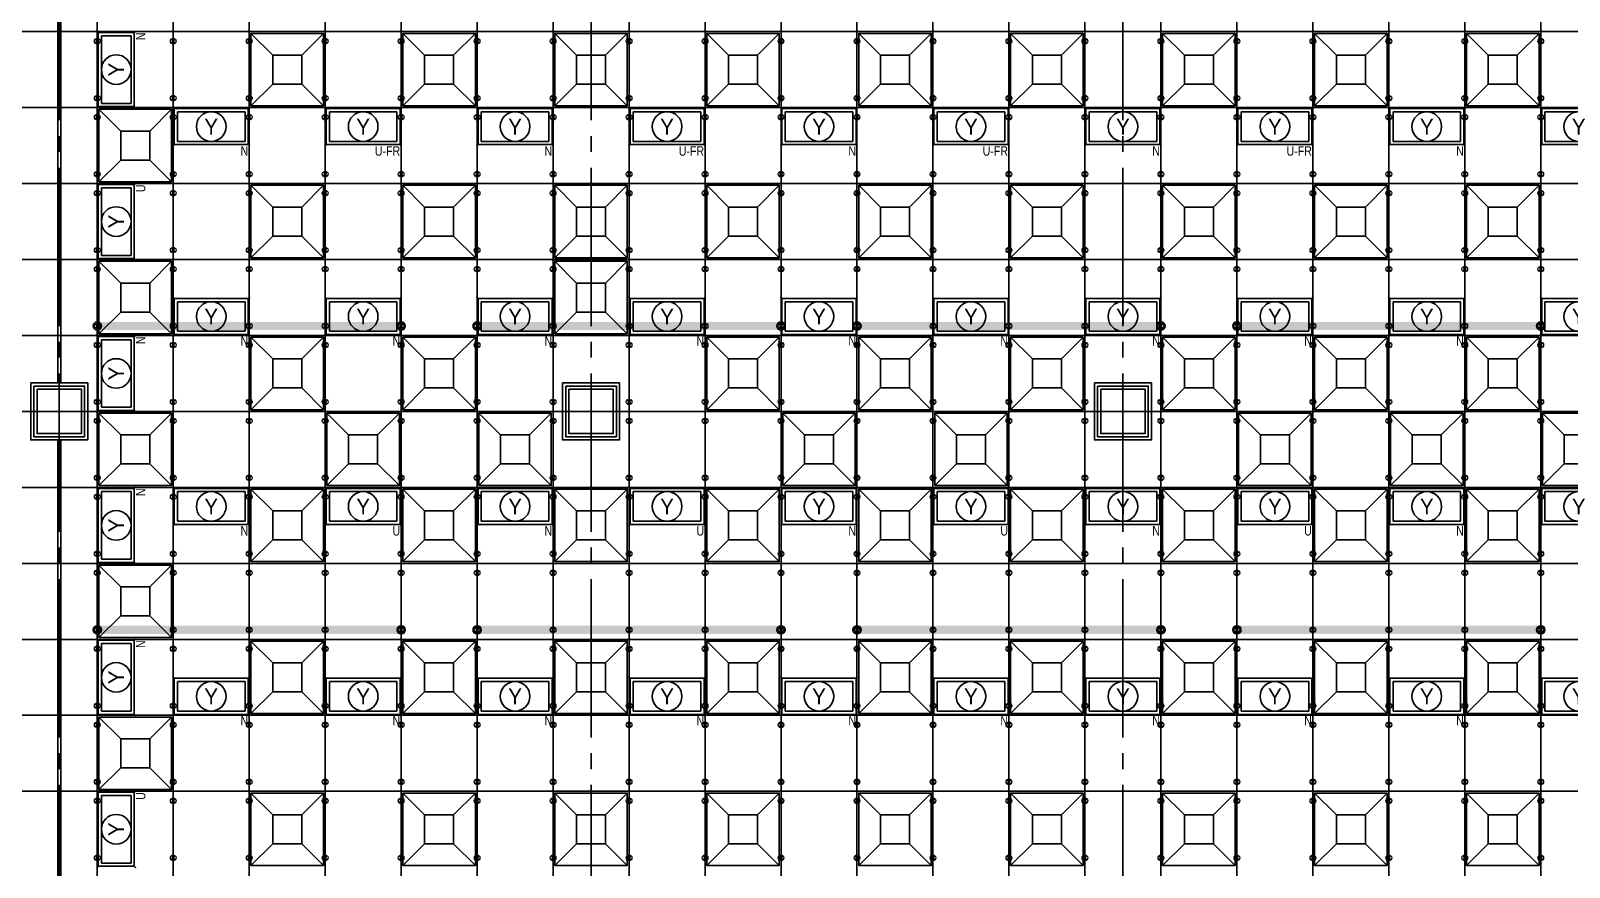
# Model space of a CAD drawing. Extents: x -17313 to 41501, y -1010 to 11880.
# Drawn here: x 7635 to 10065, y 5280 to 6601 of the extents above; entities that cross this region are included whole.
import ezdxf
from ezdxf.enums import TextEntityAlignment as Align

# ---------------------------------------------------------------- set-up
doc = ezdxf.new("R2010")
doc.units = 0
doc.header["$LTSCALE"] = 100
doc.linetypes.add('X-S-FAB-L10$0$COL-CEN-LIN', pattern=[3.25, 2.5, -0.25, 0.25, -0.25])
for name, color, linetype in [('0-xref', 8, 'Continuous'), ('188K-SM-03-F10-ARCH-CEIL-Y2257103$0$K-CEIL-4.2', 8, 'Continuous'), ('188K-SM-03-F10-ARCH-CEIL-Y2257103$0$K-CEIL-4.2-AREA', 8, 'Continuous'), ('188K-SM-03-F10-ARCH-PA-Y2257103$0$K-P1S-4.2-單抗', 53, 'Continuous'), ('188K-SM-03-F10-ARCH-PA-Y2257103$0$K-P2D-4.2-雙抗', 53, 'Continuous'), ('188K-SM-06-F10-ELEC-LIGHT-Y2257103$0$E-LIGHT(Y)-N', 253, 'Continuous'), ('188K-SM-06-F10-ELEC-LIGHT-Y2257103$0$E-LIGHT(Y)-U FR', 253, 'Continuous'), ('188K-SM-06-F10-ELEC-LIGHT-Y2257103$0$E-LIGHT(Y)-U XLPE', 253, 'Continuous'), ('188K-SM-06-F10-HVAC-FFU-Y2257103$0$AC-FFU-ULPA+化學濾網-', 254, 'Continuous'), ('188K-SM-07-F15-ARCH-CATW-Y2257103$0$K-安全母索', 6, 'Continuous'), ('X-S-FAB-L10$0$0-DIM-TXT', 8, 'Continuous'), ('X-S-FAB-L10$0$BLOCK', 8, 'Continuous'), ('X-S-FAB-L10$0$CCL', 8, 'X-S-FAB-L10$0$COL-CEN-LIN'), ('X-S-FAB-L10$0$COL-S', 8, 'Continuous')]:
    doc.layers.add(name, color=color, linetype=linetype)
doc.layers.add('188K-SM-03-F10-ARCH-CEIL-Y2257103$0$K-吊點-標準', color=8, linetype='Continuous', lineweight=9)
doc.layers.add('188K-SM-06-F10-ELEC-LIGHT-Y2257103$0$Defpoints-CAS', color=253, linetype='Continuous', plot=False)
doc.styles.add('188K-SM-06-F10-ELEC-LIGHT-Y2257103$0$Standard', font='arial.ttf')
doc.styles.add('188K-SM-06-F10-ELEC-LIGHT-Y2257103$0$xCI-5-F20-03-燈具$0$Standard', font='')
doc.styles.add('X-S-FAB-L10$0$CHINA', font='simplex.shx', dxfattribs={"width": 0.75, "bigfont": 'chineset.shx'})
doc.styles.add('X-S-FAB-L10$0$Standard', font='', dxfattribs={"width": 0.8})
doc.styles.add('X-S-FAB-L10$0$TG_NOTE_TEXT', font='simplex.shx', dxfattribs={"width": 0.75, "bigfont": 'chineset.shx'})
doc.styles.get('188K-SM-06-F10-ELEC-LIGHT-Y2257103$0$xCI-5-F20-03-燈具$0$Standard').set_extended_font_data('PMingLiU')
doc.styles.get('X-S-FAB-L10$0$Standard').set_extended_font_data('Microsoft JhengHei')

# ---------------------------------------------------------------- blocks, each defined once
blk = doc.blocks.new('X-S-FAB-L10$0$FAB2-L05')
at = {"layer": 'X-S-FAB-L10$0$CCL'}
for p, q in [((-18480, 11005), (-18480, 0)), ((-17640, 11005), (-17640, 0)), ((-16800, 11005), (-16800, 0)), ((-26880, 6720), (1210, 6720))]:
    blk.add_line(p, q, dxfattribs=at)
at = {"layer": 'X-S-FAB-L10$0$COL-S'}
for points in [[(-18515, 6755), (-18445, 6755), (-18445, 6685), (-18515, 6685)], [(-17675, 6755), (-17605, 6755), (-17605, 6685), (-17675, 6685)], [(-16835, 6755), (-16765, 6755), (-16765, 6685), (-16835, 6685)]]:
    blk.add_lwpolyline(points, close=True, dxfattribs=at)
blk = doc.blocks.new('X-S-FAB-L10')
at = {"layer": 'X-S-FAB-L10$0$COL-S'}
for p, q in [((7645, 6035), (7715, 6035)), ((7645, 5965), (7645, 6035)), ((7715, 6035), (7715, 5965)), ((8485, 6035), (8555, 6035)), ((8485, 5965), (8485, 6035)), ((8555, 6035), (8555, 5965)), ((9325, 6035), (9395, 6035)), ((9325, 5965), (9325, 6035)), ((9395, 6035), (9395, 5965)), ((7715, 5965), (7645, 5965)), ((8555, 5965), (8485, 5965)), ((9395, 5965), (9325, 5965))]:
    blk.add_line(p, q, dxfattribs=at)
at = {"layer": 'X-S-FAB-L10$0$BLOCK'}
blk.add_blockref('X-S-FAB-L10$0$FAB2-L05', (26160, -720), dxfattribs=at)
at = {"style": 'X-S-FAB-L10$0$TG_NOTE_TEXT', "width": 0.5, "flags": 1}
for p in [(7463.3, 9020), (18268.3, 8649), (11197.8, 4800.2), (16485.8, 4800.2), (25420.3, 2635), (13360, 320, 0), (7463.3, -33.3)]:
    blk.add_attdef('WH', text='', height=20, dxfattribs=at).set_placement(p, align=Align.BOTTOM_LEFT)
at = {"width": 0.5}
for style, p in [('X-S-FAB-L10$0$TG_NOTE_TEXT', (7585, 9020)), ('X-S-FAB-L10$0$TG_NOTE_TEXT', (18390, 8649)), ('X-S-FAB-L10$0$TG_NOTE_TEXT', (11117.5, 4813.5)), ('X-S-FAB-L10$0$TG_NOTE_TEXT', (16607.5, 4813.5)), ('X-S-FAB-L10$0$TG_NOTE_TEXT', (25350, 2635)), ('X-S-FAB-L10$0$Standard', (13129.4, 325, 0)), ('X-S-FAB-L10$0$TG_NOTE_TEXT', (7585, -20))]:
    blk.add_attdef('DESC', text='', height=10, dxfattribs=dict(at, style=style)).set_placement(p, align=Align.BOTTOM_LEFT)
for tag, style, p in [('TYPE', 'X-S-FAB-L10$0$TG_NOTE_TEXT', (7619.3, 9020)), ('NO', 'X-S-FAB-L10$0$TG_NOTE_TEXT', (7650.1, 9020)), ('TYPE', 'X-S-FAB-L10$0$TG_NOTE_TEXT', (18424.2, 8649)), ('NO', 'X-S-FAB-L10$0$TG_NOTE_TEXT', (18455, 8649)), ('NO', 'X-S-FAB-L10$0$TG_NOTE_TEXT', (11088.6, 4813.5)), ('TYPE', 'X-S-FAB-L10$0$TG_NOTE_TEXT', (11151.8, 4813.5)), ('TYPE', 'X-S-FAB-L10$0$TG_NOTE_TEXT', (16641.8, 4813.5)), ('NO', 'X-S-FAB-L10$0$TG_NOTE_TEXT', (16672.6, 4813.5)), ('NO', 'X-S-FAB-L10$0$TG_NOTE_TEXT', (25313, 2635)), ('TYPE', 'X-S-FAB-L10$0$TG_NOTE_TEXT', (25350, 2635)), ('NO', 'X-S-FAB-L10$0$Standard', (13100, 320, 0)), ('TYPE', 'X-S-FAB-L10$0$Standard', (13129.4, 320, 0)), ('TYPE', 'X-S-FAB-L10$0$TG_NOTE_TEXT', (7619.3, -20)), ('NO', 'X-S-FAB-L10$0$TG_NOTE_TEXT', (7650.1, -20))]:
    blk.add_attdef(tag, text='', height=10, dxfattribs=dict(at, style=style)).set_placement(p, align=Align.BOTTOM_RIGHT)
at = {"style": 'X-S-FAB-L10$0$TG_NOTE_TEXT', "width": 0.5, "flags": 1}
for rotation, p in [(180, (43, 7480)), (180, (943, 7480)), (90, (24310, 3717.8)), (270, (17080, 1711.7))]:
    blk.add_attdef('WH', text='', height=20, rotation=rotation, dxfattribs=at).set_placement(p, align=Align.BOTTOM_LEFT)
at = {"width": 0.5}
for rotation, style, p in [(180, 'X-S-FAB-L10$0$Standard', (317.6, 7480)), (180, 'X-S-FAB-L10$0$Standard', (1217.6, 7480)), (90, 'X-S-FAB-L10$0$TG_NOTE_TEXT', (24310, 3647.5)), (270, 'X-S-FAB-L10$0$TG_NOTE_TEXT', (17080, 1605))]:
    blk.add_attdef('DESC', text='', height=10, rotation=rotation, dxfattribs=dict(at, style=style)).set_placement(p, align=Align.BOTTOM_LEFT)
for tag, rotation, style, p in [('TYPE', 180, 'X-S-FAB-L10$0$Standard', (317.6, 7480)), ('NO', 180, 'X-S-FAB-L10$0$Standard', (347, 7480)), ('TYPE', 180, 'X-S-FAB-L10$0$Standard', (1217.6, 7480)), ('NO', 180, 'X-S-FAB-L10$0$Standard', (1247, 7480)), ('TYPE', 90, 'X-S-FAB-L10$0$TG_NOTE_TEXT', (24310, 3647.5)), ('NO', 90, 'X-S-FAB-L10$0$TG_NOTE_TEXT', (24310, 3610.5)), ('TYPE', 270, 'X-S-FAB-L10$0$TG_NOTE_TEXT', (17080, 1605)), ('NO', 270, 'X-S-FAB-L10$0$TG_NOTE_TEXT', (17080, 1573))]:
    blk.add_attdef(tag, text='', height=10, rotation=rotation, dxfattribs=dict(at, style=style)).set_placement(p, align=Align.BOTTOM_RIGHT)
at = {"layer": 'X-S-FAB-L10$0$0-DIM-TXT', "style": 'X-S-FAB-L10$0$CHINA', "width": 0.75}
for p in [(667.4, 7855.1, -2689.4), (22627.4, 6728.8), (25644.7, 6728.8), (24778.8, 5569.1), (1118.3, 4980), (417.8, 4594.6), (23874.8, 4355), (22927.4, 4330.1), (23749.9, 3901.4), (417.8, 3765.2), (1118.3, 3730), (417.8, 3115.8), (536.9, 2227.8), (16909, 1782.7), (888.4, 880.5), (16977.4, 750), (18878.8, 750), (25641.2, 553.2), (21364, 526.9)]:
    blk.add_attdef('HIG', text='', height=80, dxfattribs=at).set_placement(p, align=Align.MIDDLE_LEFT)
blk = doc.blocks.new('188K-SM-03-F10-ARCH-CEIL-Y2257103$0$A$C2CA95053')
h = blk.add_hatch(color=256)
edge = h.paths.add_edge_path()
edge.add_arc((0, 0), 0.5, 0, 360)
for p, q in [((3.2, 3.2), (-3.2, -3.2)), ((3.2, -3.2), (-3.2, 3.2))]:
    blk.add_line(p, q)
blk.add_lwpolyline([(-1.6, 2.5), (-1.6, -2.5), (1.6, -2.5), (1.6, 2.5)], close=True)
for radius in [4.5, 0.5]:
    blk.add_circle((0, 0), radius)
blk = doc.blocks.new('188K-SM-03-F10-ARCH-CEIL-Y2257103$0$天花板吊點-附調整片 - 3_8_螺桿吊架 100 mm 高調整片-V1-1FL')
blk.add_blockref('188K-SM-03-F10-ARCH-CEIL-Y2257103$0$A$C2CA95053', (0, 0))
blk = doc.blocks.new('188K-SM-03-F10-ARCH-CEIL-Y2257103')
at = {"layer": '188K-SM-03-F10-ARCH-CEIL-Y2257103$0$K-CEIL-4.2'}
for p, q in [((7740, 312.7), (7740, 8632.2)), ((7860, 312.7), (7860, 8632.2)), ((7980, 312.7), (7980, 8632.2)), ((8100, 312.7), (8100, 8632.2)), ((8220, 312.7), (8220, 8632.2)), ((8340, 312.7), (8340, 8632.2)), ((8460, 312.7), (8460, 8632.2)), ((8580, 312.7), (8580, 8632.2)), ((8700, 312.7), (8700, 8632.2)), ((8820, 312.7), (8820, 8632.2)), ((8940, 312.7), (8940, 8632.2)), ((9060, 312.7), (9060, 8632.2)), ((9180, 312.7), (9180, 8632.2)), ((9300, 312.7), (9300, 8632.2)), ((9420, 312.7), (9420, 8632.2)), ((9540, 312.7), (9540, 8632.2)), ((9660, 312.7), (9660, 8632.2)), ((9780, 312.7), (9780, 8632.2)), ((9900, 312.7), (9900, 8632.2)), ((10020, 312.7), (10020, 8632.2)), ((21180, 6600), (1847.7, 6600)), ((21180, 6480), (1847.7, 6480)), ((21180, 6360), (1847.7, 6360)), ((21180, 6240), (1847.7, 6240)), ((21181.7, 6120), (1847.7, 6120)), ((21180, 6000), (1847.7, 6000)), ((24297.2, 5880), (1847.7, 5880)), ((24297.2, 5760), (1847.7, 5760)), ((24297.2, 5640), (1847.7, 5640)), ((23572.2, 5520), (1847.7, 5520)), ((23572.2, 5400), (1847.7, 5400))]:
    blk.add_line(p, q, dxfattribs=at)
at = {"layer": '188K-SM-03-F10-ARCH-CEIL-Y2257103$0$K-CEIL-4.2-AREA'}
for points in [[(7645, 6035), (7715, 6035), (7715, 5965), (7645, 5965)], [(8485, 6035), (8555, 6035), (8555, 5965), (8485, 5965)], [(9325, 6035), (9395, 6035), (9395, 5965), (9325, 5965)]]:
    blk.add_lwpolyline(points, close=True, dxfattribs=at)
at = {"layer": '188K-SM-03-F10-ARCH-CEIL-Y2257103$0$K-吊點-標準', "color": 170, "lineweight": 18, "rotation": 179.9999999999997}
for p in [(7740, 6585), (7860, 6585), (7980, 6585), (8100, 6585), (8220, 6585), (8340, 6585), (8460, 6585), (8580, 6585), (8700, 6585), (8820, 6585), (8940, 6585), (9060, 6585), (9180, 6585), (9300, 6585), (9420, 6585), (9540, 6585), (9660, 6585), (9780, 6585), (9900, 6585), (10020, 6585), (7740, 6495), (7860, 6495), (7980, 6495), (8100, 6495), (8220, 6495), (8340, 6495), (8460, 6495), (8580, 6495), (8700, 6495), (8820, 6495), (8940, 6495), (9060, 6495), (9180, 6495), (9300, 6495), (9420, 6495), (9540, 6495), (9660, 6495), (9780, 6495), (9900, 6495), (10020, 6495), (7740, 6465), (7860, 6465), (7980, 6465), (8100, 6465), (8220, 6465), (8340, 6465), (8460, 6465), (8580, 6465), (8700, 6465), (8820, 6465), (8940, 6465), (9060, 6465), (9180, 6465), (9300, 6465), (9420, 6465), (9540, 6465), (9660, 6465), (9780, 6465), (9900, 6465), (10020, 6465), (7740, 6375), (7860, 6375), (7980, 6375), (8100, 6375), (8220, 6375), (8340, 6375), (8460, 6375), (8580, 6375), (8700, 6375), (8820, 6375), (8940, 6375), (9060, 6375), (9180, 6375), (9300, 6375), (9420, 6375), (9540, 6375), (9660, 6375), (9780, 6375), (9900, 6375), (10020, 6375), (7740, 6345), (7860, 6345), (7980, 6345), (8100, 6345), (8220, 6345), (8340, 6345), (8460, 6345), (8580, 6345), (8700, 6345), (8820, 6345), (8940, 6345), (9060, 6345), (9180, 6345), (9300, 6345), (9420, 6345), (9540, 6345), (9660, 6345), (9780, 6345), (9900, 6345), (10020, 6345), (7740, 6255), (7860, 6255), (7980, 6255), (8100, 6255), (8220, 6255), (8340, 6255), (8460, 6255), (8580, 6255), (8700, 6255), (8820, 6255), (8940, 6255), (9060, 6255), (9180, 6255), (9300, 6255), (9420, 6255), (9540, 6255), (9660, 6255), (9780, 6255), (9900, 6255), (10020, 6255), (7740, 6225), (7860, 6225), (7980, 6225), (8100, 6225), (8220, 6225), (8340, 6225), (8460, 6225), (8580, 6225), (8700, 6225), (8820, 6225), (8940, 6225), (9060, 6225), (9180, 6225), (9300, 6225), (9420, 6225), (9540, 6225), (9660, 6225), (9780, 6225), (9900, 6225), (10020, 6225), (7740, 6135), (7860, 6135), (7980, 6135), (8100, 6135), (8220, 6135), (8340, 6135), (8460, 6135), (8580, 6135), (8700, 6135), (8820, 6135), (8940, 6135), (9060, 6135), (9180, 6135), (9300, 6135), (9420, 6135), (9540, 6135), (9660, 6135), (9780, 6135), (9900, 6135), (10020, 6135), (7740, 6105), (7860, 6105), (7980, 6105), (8100, 6105), (8220, 6105), (8340, 6105), (8460, 6105), (8580, 6105), (8700, 6105), (8820, 6105), (8940, 6105), (9060, 6105), (9180, 6105), (9300, 6105), (9420, 6105), (9540, 6105), (9660, 6105), (9780, 6105), (9900, 6105), (10020, 6105), (7740, 6015), (7860, 6015), (7980, 6015), (8100, 6015), (8220, 6015), (8340, 6015), (8460, 6015), (8580, 6015), (8700, 6015), (8820, 6015), (8940, 6015), (9060, 6015), (9180, 6015), (9300, 6015), (9420, 6015), (9540, 6015), (9660, 6015), (9780, 6015), (9900, 6015), (10020, 6015), (7740, 5985), (7860, 5985), (7980, 5985), (8100, 5985), (8220, 5985), (8340, 5985), (8460, 5985), (8580, 5985), (8700, 5985), (8820, 5985), (8940, 5985), (9060, 5985), (9180, 5985), (9300, 5985), (9420, 5985), (9540, 5985), (9660, 5985), (9780, 5985), (9900, 5985), (10020, 5985), (7740, 5895), (7860, 5895), (7980, 5895), (8100, 5895), (8220, 5895), (8340, 5895), (8460, 5895), (8580, 5895), (8700, 5895), (8820, 5895), (8940, 5895), (9060, 5895), (9180, 5895), (9300, 5895), (9420, 5895), (9540, 5895), (9660, 5895), (9780, 5895), (9900, 5895), (10020, 5895), (7740, 5865), (7860, 5865), (7980, 5865), (8100, 5865), (8220, 5865), (8340, 5865), (8460, 5865), (8580, 5865), (8700, 5865), (8820, 5865), (8940, 5865), (9060, 5865), (9180, 5865), (9300, 5865), (9420, 5865), (9540, 5865), (9660, 5865), (9780, 5865), (9900, 5865), (10020, 5865), (7740, 5775), (7860, 5775), (7980, 5775), (8100, 5775), (8220, 5775), (8340, 5775), (8460, 5775), (8580, 5775), (8700, 5775), (8820, 5775), (8940, 5775), (9060, 5775), (9180, 5775), (9300, 5775), (9420, 5775), (9540, 5775), (9660, 5775), (9780, 5775), (9900, 5775), (10020, 5775), (7740, 5745), (7860, 5745), (7980, 5745), (8100, 5745), (8220, 5745), (8340, 5745), (8460, 5745), (8580, 5745), (8700, 5745), (8820, 5745), (8940, 5745), (9060, 5745), (9180, 5745), (9300, 5745), (9420, 5745), (9540, 5745), (9660, 5745), (9780, 5745), (9900, 5745), (10020, 5745), (7740, 5655), (7860, 5655), (7980, 5655), (8100, 5655), (8220, 5655), (8340, 5655), (8460, 5655), (8580, 5655), (8700, 5655), (8820, 5655), (8940, 5655), (9060, 5655), (9180, 5655), (9300, 5655), (9420, 5655), (9540, 5655), (9660, 5655), (9780, 5655), (9900, 5655), (10020, 5655), (7740, 5625), (7860, 5625), (7980, 5625), (8100, 5625), (8220, 5625), (8340, 5625), (8460, 5625), (8580, 5625), (8700, 5625), (8820, 5625), (8940, 5625), (9060, 5625), (9180, 5625), (9300, 5625), (9420, 5625), (9540, 5625), (9660, 5625), (9780, 5625), (9900, 5625), (10020, 5625), (7740, 5535), (7860, 5535), (7980, 5535), (8100, 5535), (8220, 5535), (8340, 5535), (8460, 5535), (8580, 5535), (8700, 5535), (8820, 5535), (8940, 5535), (9060, 5535), (9180, 5535), (9300, 5535), (9420, 5535), (9540, 5535), (9660, 5535), (9780, 5535), (9900, 5535), (10020, 5535), (7740, 5505), (7860, 5505), (7980, 5505), (8100, 5505), (8220, 5505), (8340, 5505), (8460, 5505), (8580, 5505), (8700, 5505), (8820, 5505), (8940, 5505), (9060, 5505), (9180, 5505), (9300, 5505), (9420, 5505), (9540, 5505), (9660, 5505), (9780, 5505), (9900, 5505), (10020, 5505), (7740, 5415), (7860, 5415), (7980, 5415), (8100, 5415), (8220, 5415), (8340, 5415), (8460, 5415), (8580, 5415), (8700, 5415), (8820, 5415), (8940, 5415), (9060, 5415), (9180, 5415), (9300, 5415), (9420, 5415), (9540, 5415), (9660, 5415), (9780, 5415), (9900, 5415), (10020, 5415), (7740, 5385), (7860, 5385), (7980, 5385), (8100, 5385), (8220, 5385), (8340, 5385), (8460, 5385), (8580, 5385), (8700, 5385), (8820, 5385), (8940, 5385), (9060, 5385), (9180, 5385), (9300, 5385), (9420, 5385), (9540, 5385), (9660, 5385), (9780, 5385), (9900, 5385), (10020, 5385), (7740, 5295), (7860, 5295), (7980, 5295), (8100, 5295), (8220, 5295), (8340, 5295), (8460, 5295), (8580, 5295), (8700, 5295), (8820, 5295), (8940, 5295), (9060, 5295), (9180, 5295), (9300, 5295), (9420, 5295), (9540, 5295), (9660, 5295), (9780, 5295), (9900, 5295), (10020, 5295)]:
    blk.add_blockref('188K-SM-03-F10-ARCH-CEIL-Y2257103$0$天花板吊點-附調整片 - 3_8_螺桿吊架 100 mm 高調整片-V1-1FL', p, dxfattribs=at)
blk = doc.blocks.new('188K-SM-06-F10-HVAC-FFU-Y2257103$0$H-FFU-ULPA+化濾')
for p, q in [((-82.9, 82.9), (-117.2, 117.3)), ((-37.1, 82.9), (-2.7, 117.3)), ((-117.2, 2.8), (-82.9, 37.1)), ((-2.7, 2.8), (-37.1, 37.1))]:
    blk.add_line(p, q)
for points in [[(-2.7, 2.8), (-2.7, 117.3), (-117.2, 117.3), (-117.2, 2.8)], [(-37.1, 37.1), (-37.1, 82.9), (-82.9, 82.9), (-82.9, 37.1)]]:
    blk.add_lwpolyline(points, close=True)
blk = doc.blocks.new('188K-SM-06-F10-HVAC-FFU-Y2257103')
at = {"layer": '188K-SM-06-F10-HVAC-FFU-Y2257103$0$AC-FFU-ULPA+化學濾網-', "xscale": -1}
for p in [(7980, 6480), (8220, 6480), (8460, 6480), (8700, 6480), (8940, 6480), (9180, 6480), (9420, 6480), (9660, 6480), (9900, 6480), (7740, 6360), (7980, 6240), (8220, 6240), (8460, 6240), (8700, 6240), (8940, 6240), (9180, 6240), (9420, 6240), (9660, 6240), (9900, 6240), (7740, 6120), (8460, 6120), (7980, 6000), (8220, 6000), (8700, 6000), (8940, 6000), (9180, 6000), (9420, 6000), (9660, 6000), (9900, 6000), (7740, 5880), (8100, 5880), (8340, 5880), (8820, 5880), (9060, 5880), (9540, 5880), (9780, 5880), (10020, 5880), (7980, 5760), (8220, 5760), (8460, 5760), (8700, 5760), (8940, 5760), (9180, 5760), (9420, 5760), (9660, 5760), (9900, 5760), (7740, 5640), (7980, 5520), (8220, 5520), (8460, 5520), (8700, 5520), (8940, 5520), (9180, 5520), (9420, 5520), (9660, 5520), (9900, 5520), (7740, 5400), (7980, 5280), (8220, 5280), (8460, 5280), (8700, 5280), (8940, 5280), (9180, 5280), (9420, 5280), (9660, 5280), (9900, 5280)]:
    blk.add_blockref('188K-SM-06-F10-HVAC-FFU-Y2257103$0$H-FFU-ULPA+化濾', p, dxfattribs=at)
blk = doc.blocks.new('188K-SM-06-F10-ELEC-LIGHT-Y2257103$0$背掀式無塵室燈具(黃光)-CAS')
at = {"color": 0}
for p, q in [((53.4, 23.4), (-53.4, 23.4)), ((-53.4, 23.4), (-53.4, -23.4)), ((53.4, -23.4), (53.4, 23.4)), ((-53.4, -23.4), (53.4, -23.4))]:
    blk.add_line(p, q, dxfattribs=at)
blk.add_lwpolyline([(-58.5, -28.5), (58.5, -28.5), (58.5, 28.5), (-58.5, 28.5)], close=True, dxfattribs=at)
blk.add_circle((0, 0), 23.4, dxfattribs=at)
at = {"layer": '188K-SM-06-F10-ELEC-LIGHT-Y2257103$0$Defpoints-CAS'}
for p in [(-60, 30), (-60, 30), (60, 30), (-60, -30), (60, -30)]:
    blk.add_point(p, dxfattribs=at)
at = {"color": 0, "style": '188K-SM-06-F10-ELEC-LIGHT-Y2257103$0$xCI-5-F20-03-燈具$0$Standard'}
blk.add_text('Y', height=25, dxfattribs=at).set_placement((0, 0), align=Align.MIDDLE)
at = {"style": '188K-SM-06-F10-ELEC-LIGHT-Y2257103$0$Standard', "width": 0.8}
blk.add_text('N', height=15, rotation=360, dxfattribs=at).set_placement((58.5, -38.5), align=Align.MIDDLE_RIGHT)
blk = doc.blocks.new('*U271')
for p, q in [((58.5, 28.5), (-58.5, 28.5)), ((-58.5, 28.5), (-58.5, -28.5)), ((58.5, -28.5), (58.5, 28.5)), ((53.4, 23.4), (-53.4, 23.4)), ((-53.4, 23.4), (-53.4, -23.4)), ((53.4, -23.4), (53.4, 23.4)), ((-53.4, -23.4), (53.4, -23.4)), ((-58.5, -28.5), (58.5, -28.5))]:
    blk.add_line(p, q)
blk.add_circle((0, 0), 23.4)
at = {"layer": '188K-SM-06-F10-ELEC-LIGHT-Y2257103$0$Defpoints-CAS'}
for p in [(-60, 30), (-60, 30), (60, 30), (-60, -30), (60, -30)]:
    blk.add_point(p, dxfattribs=at)
at = {"style": '188K-SM-06-F10-ELEC-LIGHT-Y2257103$0$xCI-5-F20-03-燈具$0$Standard'}
blk.add_text('Y', height=25, dxfattribs=at).set_placement((0, 0), align=Align.MIDDLE)
at = {"style": '188K-SM-06-F10-ELEC-LIGHT-Y2257103$0$Standard', "width": 0.8}
blk.add_text('U', height=15, rotation=360, dxfattribs=at).set_placement((58.5, -38.5), align=Align.MIDDLE_RIGHT)
blk = doc.blocks.new('*U272')
at = {"color": 0}
for p, q in [((53.4, 23.4), (-53.4, 23.4)), ((-53.4, 23.4), (-53.4, -23.4)), ((53.4, -23.4), (53.4, 23.4)), ((-53.4, -23.4), (53.4, -23.4))]:
    blk.add_line(p, q, dxfattribs=at)
blk.add_lwpolyline([(-58.5, -28.5), (58.5, -28.5), (58.5, 28.5), (-58.5, 28.5)], close=True, dxfattribs=at)
blk.add_circle((0, 0), 23.4, dxfattribs=at)
at = {"layer": '188K-SM-06-F10-ELEC-LIGHT-Y2257103$0$Defpoints-CAS'}
for p in [(-60, 30), (-60, 30), (60, 30), (-60, -30), (60, -30)]:
    blk.add_point(p, dxfattribs=at)
at = {"color": 0, "style": '188K-SM-06-F10-ELEC-LIGHT-Y2257103$0$xCI-5-F20-03-燈具$0$Standard'}
blk.add_text('Y', height=25, dxfattribs=at).set_placement((0, 0), align=Align.MIDDLE)
at = {"style": '188K-SM-06-F10-ELEC-LIGHT-Y2257103$0$Standard', "width": 0.8}
blk.add_text('N', height=15, rotation=360, dxfattribs=at).set_placement((58.5, -38.5), align=Align.MIDDLE_RIGHT)
blk = doc.blocks.new('*U437')
at = {"layer": '188K-SM-06-F10-ELEC-LIGHT-Y2257103$0$E-LIGHT(Y)-N', "rotation": 90}
for p in [(-8.1, 360), (-8.1, -120)]:
    blk.add_blockref('188K-SM-06-F10-ELEC-LIGHT-Y2257103$0$背掀式無塵室燈具(黃光)-CAS', p, dxfattribs=at)
at = {"layer": '188K-SM-06-F10-ELEC-LIGHT-Y2257103$0$E-LIGHT(Y)-U FR', "rotation": 90}
blk.add_blockref('*U272', (-8.1, -360), dxfattribs=at)
at = {"layer": '188K-SM-06-F10-ELEC-LIGHT-Y2257103$0$E-LIGHT(Y)-U XLPE', "rotation": 90}
blk.add_blockref('*U271', (-8.1, 120), dxfattribs=at)
blk = doc.blocks.new('*U436')
at = {"color": 0, "linetype": 'ByBlock', "lineweight": -2, "transparency": 16777216}
for p in [(0, -1920), (0, -2880)]:
    blk.add_blockref('*U437', p, dxfattribs=at)
blk = doc.blocks.new('*U247')
for p, q in [((58.5, 28.5), (-58.5, 28.5)), ((-58.5, 28.5), (-58.5, -28.5)), ((58.5, -28.5), (58.5, 28.5)), ((53.4, 23.4), (-53.4, 23.4)), ((-53.4, 23.4), (-53.4, -23.4)), ((53.4, -23.4), (53.4, 23.4)), ((-53.4, -23.4), (53.4, -23.4)), ((-58.5, -28.5), (58.5, -28.5))]:
    blk.add_line(p, q)
blk.add_circle((0, 0), 23.4)
at = {"layer": '188K-SM-06-F10-ELEC-LIGHT-Y2257103$0$Defpoints-CAS'}
for p in [(-60, 30), (-60, 30), (60, 30), (-60, -30), (60, -30)]:
    blk.add_point(p, dxfattribs=at)
at = {"style": '188K-SM-06-F10-ELEC-LIGHT-Y2257103$0$xCI-5-F20-03-燈具$0$Standard'}
blk.add_text('Y', height=25, dxfattribs=at).set_placement((0, 0), align=Align.MIDDLE)
at = {"style": '188K-SM-06-F10-ELEC-LIGHT-Y2257103$0$Standard', "width": 0.8}
blk.add_text('U-FR', height=15, rotation=360, dxfattribs=at).set_placement((58.5, -38.5), align=Align.MIDDLE_RIGHT)
blk = doc.blocks.new('*U246')
for p, q in [((58.5, 28.5), (-58.5, 28.5)), ((-58.5, 28.5), (-58.5, -28.5)), ((58.5, -28.5), (58.5, 28.5)), ((53.4, 23.4), (-53.4, 23.4)), ((-53.4, 23.4), (-53.4, -23.4)), ((53.4, -23.4), (53.4, 23.4)), ((-53.4, -23.4), (53.4, -23.4)), ((-58.5, -28.5), (58.5, -28.5))]:
    blk.add_line(p, q)
blk.add_circle((0, 0), 23.4)
at = {"layer": '188K-SM-06-F10-ELEC-LIGHT-Y2257103$0$Defpoints-CAS'}
for p in [(-60, 30), (-60, 30), (60, 30), (-60, -30), (60, -30)]:
    blk.add_point(p, dxfattribs=at)
at = {"style": '188K-SM-06-F10-ELEC-LIGHT-Y2257103$0$xCI-5-F20-03-燈具$0$Standard'}
blk.add_text('Y', height=25, dxfattribs=at).set_placement((0, 0), align=Align.MIDDLE)
at = {"style": '188K-SM-06-F10-ELEC-LIGHT-Y2257103$0$Standard', "width": 0.8}
blk.add_text('U', height=15, rotation=360, dxfattribs=at).set_placement((58.5, -38.5), align=Align.MIDDLE_RIGHT)
blk = doc.blocks.new('188K-SM-06-F10-ELEC-LIGHT-Y2257103')
blk.add_blockref('*U436', (7778.1, 8100))
at = {"layer": '188K-SM-06-F10-ELEC-LIGHT-Y2257103$0$E-LIGHT(Y)-N'}
for p in [(7920, 6450), (8400, 6450), (8880, 6450), (9360, 6450), (9840, 6450), (7920, 6150), (8160, 6150), (8400, 6150), (8640, 6150), (8880, 6150), (9120, 6150), (9360, 6150), (9600, 6150), (9840, 6150), (10080, 6150), (7920, 5850), (8400, 5850), (8880, 5850), (9360, 5850), (9840, 5850), (7920, 5550), (8160, 5550), (8400, 5550), (8640, 5550), (8880, 5550), (9120, 5550), (9360, 5550), (9600, 5550), (9840, 5550), (10080, 5550)]:
    blk.add_blockref('188K-SM-06-F10-ELEC-LIGHT-Y2257103$0$背掀式無塵室燈具(黃光)-CAS', p, dxfattribs=at)
at = {"layer": '188K-SM-06-F10-ELEC-LIGHT-Y2257103$0$E-LIGHT(Y)-U FR'}
for p in [(8160, 6450), (8640, 6450), (9120, 6450), (9600, 6450), (10080, 6450)]:
    blk.add_blockref('*U247', p, dxfattribs=at)
at = {"layer": '188K-SM-06-F10-ELEC-LIGHT-Y2257103$0$E-LIGHT(Y)-U XLPE'}
for p in [(8160, 5850), (8640, 5850), (9120, 5850), (9600, 5850), (10080, 5850)]:
    blk.add_blockref('*U246', p, dxfattribs=at)
blk = doc.blocks.new('188K-SM-03-F10-ARCH-PA-Y2257103')
at = {"layer": '188K-SM-03-F10-ARCH-PA-Y2257103$0$K-P1S-4.2-單抗'}
for points in [[(7635, 6045), (7725, 6045), (7725, 5955), (7635, 5955)], [(7640, 6040), (7720, 6040), (7720, 5960), (7640, 5960)], [(8475, 6045), (8565, 6045), (8565, 5955), (8475, 5955)], [(8480, 6040), (8560, 6040), (8560, 5960), (8480, 5960)], [(9315, 6045), (9405, 6045), (9405, 5955), (9315, 5955)], [(9320, 6040), (9400, 6040), (9400, 5960), (9320, 5960)]]:
    blk.add_lwpolyline(points, close=True, dxfattribs=at)
at = {"layer": '188K-SM-03-F10-ARCH-PA-Y2257103$0$K-P2D-4.2-雙抗'}
for p, q in [((7677.5, 6045), (7677.5, 7455)), ((7677.5, 6045), (7677.5, 7455)), ((7677.5, 6045), (7677.5, 7455)), ((7682.5, 6045), (7682.5, 7455)), ((7682.5, 6045), (7682.5, 7455)), ((7682.5, 6045), (7682.5, 7455)), ((7677.5, 4545), (7677.5, 5955)), ((7677.5, 4545), (7677.5, 5955)), ((7677.5, 4545), (7677.5, 5955)), ((7682.5, 4545), (7682.5, 5955)), ((7682.5, 4545), (7682.5, 5955)), ((7682.5, 4545), (7682.5, 5955))]:
    blk.add_line(p, q, dxfattribs=at)
blk = doc.blocks.new('188K-SM-07-F15-ARCH-CATW-Y2257103$0$母索-4.8')
at = {"const_width": 13}
blk.add_lwpolyline([(0, 0), (480, 0)], dxfattribs=at)
for centre in [(0, 0), (480, 0)]:
    blk.add_circle(centre, 6.5)
blk = doc.blocks.new('188K-SM-07-F15-ARCH-CATW-Y2257103')
at = {"layer": '188K-SM-07-F15-ARCH-CATW-Y2257103$0$K-安全母索'}
for p in [(7740, 6135), (8340, 6135), (8940, 6135), (9540, 6135), (7740, 5655), (8340, 5655), (8940, 5655), (9540, 5655)]:
    blk.add_blockref('188K-SM-07-F15-ARCH-CATW-Y2257103$0$母索-4.8', p, dxfattribs=at)

msp = doc.modelspace()

# ---------------------------------------------------------------- block references
at = {"layer": '0-xref'}
for name in ['X-S-FAB-L10', '188K-SM-06-F10-ELEC-LIGHT-Y2257103', '188K-SM-03-F10-ARCH-PA-Y2257103', '188K-SM-03-F10-ARCH-CEIL-Y2257103', '188K-SM-07-F15-ARCH-CATW-Y2257103', '188K-SM-06-F10-HVAC-FFU-Y2257103']:
    msp.add_blockref(name, (0, 0), dxfattribs=at)

doc.saveas('drawing.dxf')
